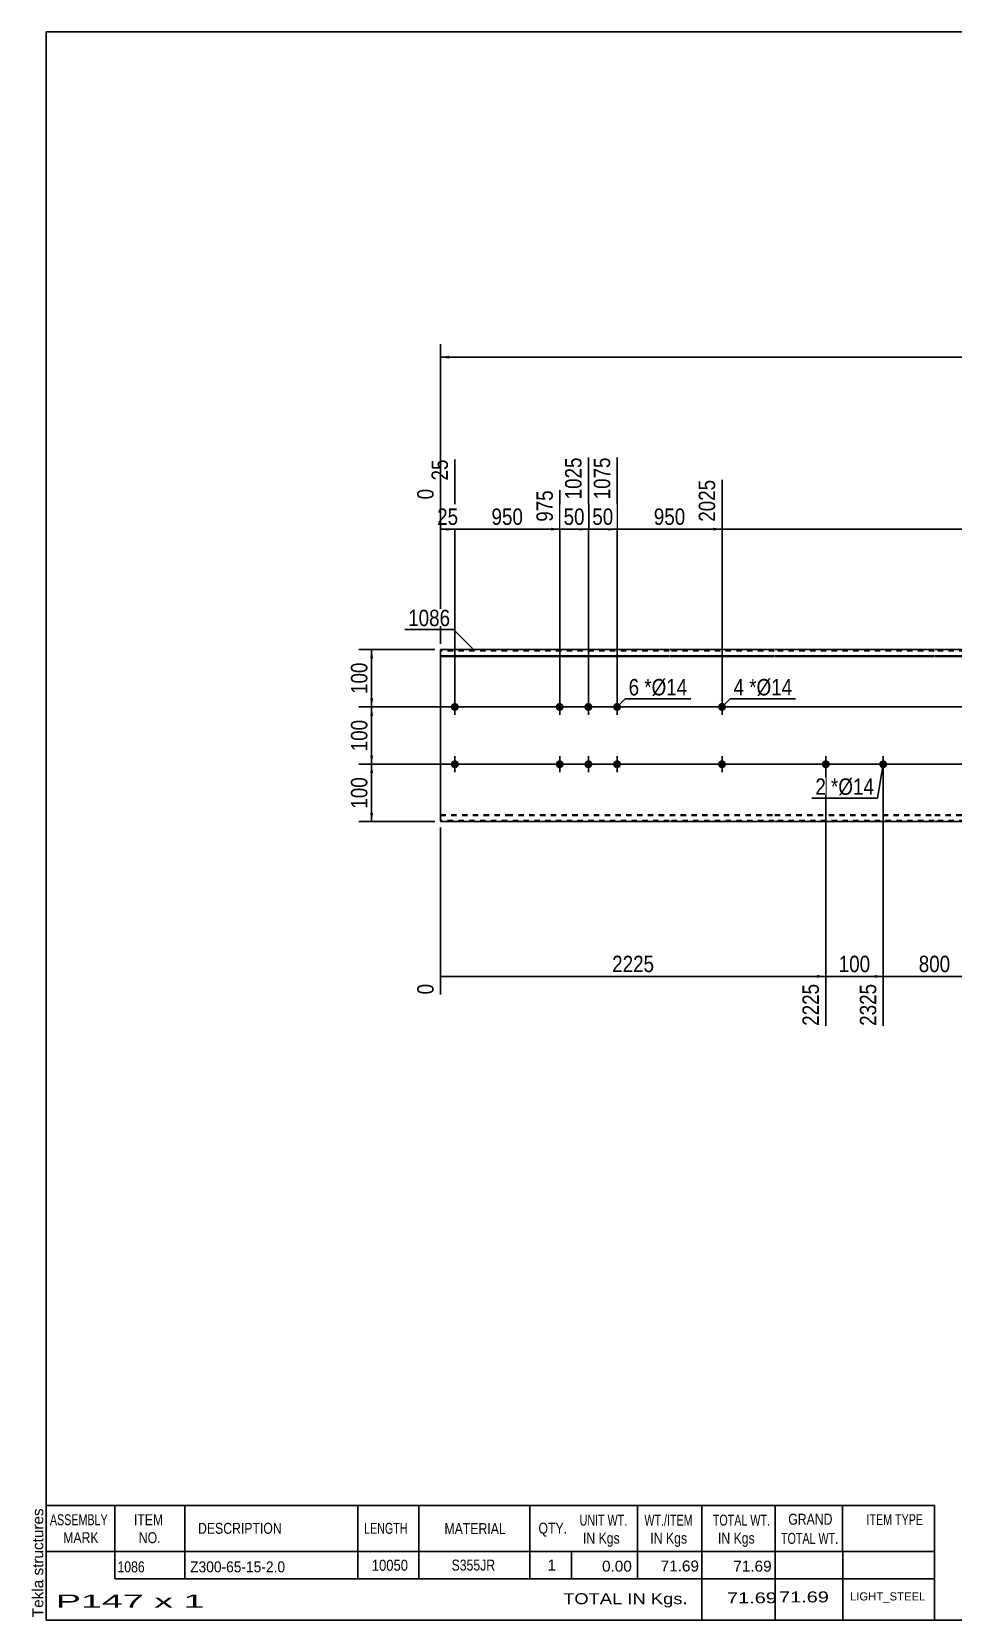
# Model space of a CAD drawing. Header units: millimetres. Extents: x -71 to 331, y -154 to 123.
# Drawn here: x -71.3 to 89.4, y -154.3 to 122.8 of the extents above; entities that cross this region are included whole.
import ezdxf

# ---------------------------------------------------------------- set-up
doc = ezdxf.new("R2010")
doc.units = ezdxf.units.MM
doc.linetypes.add('DXK_LINE_DOT1', pattern=[1.8814, 0.9407, -0.9407])
doc.styles.add('Arial', font='ARIAL.TTF', dxfattribs={"height": 0.2})
doc.styles.add('Arial Narrow', font='ARIALN.TTF', dxfattribs={"height": 0.2})

# ---------------------------------------------------------------- blocks, each defined once
blk = doc.blocks.new('Unknown-629086318-1822')
at = {"color": 5, "linetype": 'Continuous'}
for p, q in [((331.25, 122.75), (-68.75, 122.75)), ((-68.75, 122.75), (-68.75, -154.25)), ((331.25, -154.25), (331.25, 122.75)), ((-68.75, -154.25), (331.25, -154.25))]:
    blk.add_line(p, q, dxfattribs=at)
at = {"color": 174, "linetype": 'Continuous', "style": 'Arial'}
blk.add_text('Tekla structures', height=1.9102, rotation=90, dxfattribs=at).set_placement((-69.25, -153.75))
blk = doc.blocks.new('Part-629086318-1218 - 1203')
at = {"color": 2, "linetype": 'Continuous'}
for p, q in [((0, 15), (0, -15)), ((11.6, 15), (0, 15)), ((0, 13.94), (11.6, 13.94)), ((39.89, 15), (11.7, 15)), ((11.7, 13.94), (39.89, 13.94)), ((58.18, 15), (39.99, 15)), ((39.99, 13.94), (58.18, 13.94)), ((86.08, 15), (58.28, 15)), ((58.28, 13.94), (86.08, 13.94)), ((113.98, 15), (86.18, 15)), ((86.18, 13.94), (113.98, 13.94)), ((141.88, 15), (114.08, 15)), ((114.08, 13.94), (141.88, 13.94)), ((159.38, 15), (141.98, 15)), ((141.98, 13.94), (159.38, 13.94)), ((187.28, 15), (159.48, 15)), ((159.48, 13.94), (187.28, 13.94)), ((215.18, 15), (187.38, 15)), ((187.38, 13.94), (215.18, 13.94)), ((233.48, 15), (215.28, 15)), ((215.28, 13.94), (233.48, 13.94)), ((261.77, 15), (233.58, 15)), ((233.58, 13.94), (261.77, 13.94)), ((273.47, 15), (261.87, 15)), ((261.87, 13.94), (273.47, 13.94)), ((273.47, 13.94), (273.47, 15)), ((273.47, -15), (273.47, 13.94)), ((0, 13.8), (11.6, 13.8)), ((11.7, 13.8), (39.89, 13.8)), ((39.99, 13.8), (58.18, 13.8)), ((58.28, 13.8), (86.08, 13.8)), ((86.18, 13.8), (113.98, 13.8)), ((114.08, 13.8), (141.88, 13.8)), ((141.98, 13.8), (159.38, 13.8)), ((159.48, 13.8), (187.28, 13.8)), ((187.38, 13.8), (215.18, 13.8)), ((215.28, 13.8), (233.48, 13.8)), ((233.58, 13.8), (261.77, 13.8)), ((261.87, 13.8), (273.47, 13.8)), ((11.6, -15), (0, -15)), ((39.89, -15), (11.7, -15)), ((58.18, -15), (39.99, -15)), ((86.08, -15), (58.28, -15)), ((113.98, -15), (86.18, -15)), ((141.88, -15), (114.08, -15)), ((159.38, -15), (141.98, -15)), ((187.28, -15), (159.48, -15)), ((215.18, -15), (187.38, -15)), ((233.48, -15), (215.28, -15)), ((261.77, -15), (233.58, -15)), ((273.47, -15), (261.87, -15))]:
    blk.add_line(p, q, dxfattribs=at)
at = {"color": 7, "linetype": 'DXK_LINE_DOT1'}
for p, q in [((11.6, 14.8), (0, 14.8)), ((39.89, 14.8), (11.7, 14.8)), ((58.18, 14.8), (39.99, 14.8)), ((86.08, 14.8), (58.28, 14.8)), ((113.98, 14.8), (86.18, 14.8)), ((141.88, 14.8), (114.08, 14.8)), ((159.38, 14.8), (141.98, 14.8)), ((187.28, 14.8), (159.48, 14.8)), ((215.18, 14.8), (187.38, 14.8)), ((233.48, 14.8), (215.28, 14.8)), ((261.77, 14.8), (233.58, 14.8)), ((273.47, 14.8), (261.87, 14.8)), ((0, -13.8), (11.6, -13.8)), ((11.7, -13.8), (39.89, -13.8)), ((39.99, -13.8), (58.18, -13.8)), ((58.28, -13.8), (86.08, -13.8)), ((86.18, -13.8), (113.98, -13.8)), ((114.08, -13.8), (141.88, -13.8)), ((141.98, -13.8), (159.38, -13.8)), ((159.48, -13.8), (187.28, -13.8)), ((187.38, -13.8), (215.18, -13.8)), ((215.28, -13.8), (233.48, -13.8)), ((233.58, -13.8), (261.77, -13.8)), ((261.87, -13.8), (273.47, -13.8)), ((0, -13.94), (11.6, -13.94)), ((11.6, -14.8), (0, -14.8)), ((11.7, -13.94), (39.89, -13.94)), ((39.89, -14.8), (11.7, -14.8)), ((39.99, -13.94), (58.18, -13.94)), ((58.18, -14.8), (39.99, -14.8)), ((58.28, -13.94), (86.08, -13.94)), ((86.08, -14.8), (58.28, -14.8)), ((86.18, -13.94), (113.98, -13.94)), ((113.98, -14.8), (86.18, -14.8)), ((114.08, -13.94), (141.88, -13.94)), ((141.88, -14.8), (114.08, -14.8)), ((141.98, -13.94), (159.38, -13.94)), ((159.38, -14.8), (141.98, -14.8)), ((159.48, -13.94), (187.28, -13.94)), ((187.28, -14.8), (159.48, -14.8)), ((187.38, -13.94), (215.18, -13.94)), ((215.18, -14.8), (187.38, -14.8)), ((215.28, -13.94), (233.48, -13.94)), ((233.48, -14.8), (215.28, -14.8)), ((233.58, -13.94), (261.77, -13.94)), ((261.77, -14.8), (233.58, -14.8)), ((261.87, -13.94), (273.47, -13.94)), ((273.47, -14.8), (261.87, -14.8))]:
    blk.add_line(p, q, dxfattribs=at)
blk = doc.blocks.new('Bolt-629086318-1219 - 1203')
at = {"linetype": 'Continuous'}
for points in [[(1.8, 5, -1), (3.2, 5, -1)], [(48.39, 5, -1), (49.79, 5, -1)]]:
    blk.add_hatch(color=3, dxfattribs=at).paths.add_polyline_path(points)
at = {"color": 3, "linetype": 'Continuous'}
for p, q in [((2.5, 3.6), (2.5, 6.4)), ((49.09, 3.6), (49.09, 6.4)), ((3.9, 5), (1.1, 5)), ((50.49, 5), (47.69, 5))]:
    blk.add_line(p, q, dxfattribs=at)
blk = doc.blocks.new('Bolt-629086318-1220 - 1203')
at = {"linetype": 'Continuous'}
for points in [[(20.09, 5, -1), (21.49, 5, -1)], [(25.09, 5, -1), (26.49, 5, -1)], [(30.09, 5, -1), (31.49, 5, -1)], [(20.09, -5, -1), (21.49, -5, -1)], [(25.09, -5, -1), (26.49, -5, -1)], [(30.09, -5, -1), (31.49, -5, -1)]]:
    blk.add_hatch(color=3, dxfattribs=at).paths.add_polyline_path(points)
at = {"color": 3, "linetype": 'Continuous'}
for p, q in [((20.79, 3.6), (20.79, 6.4)), ((25.79, 3.6), (25.79, 6.4)), ((30.79, 3.6), (30.79, 6.4)), ((19.39, 5), (22.19, 5)), ((24.39, 5), (27.19, 5)), ((29.39, 5), (32.19, 5)), ((19.39, -5), (22.19, -5)), ((20.79, -6.4), (20.79, -3.6)), ((24.39, -5), (27.19, -5)), ((25.79, -6.4), (25.79, -3.6)), ((29.39, -5), (32.19, -5)), ((30.79, -6.4), (30.79, -3.6))]:
    blk.add_line(p, q, dxfattribs=at)
blk = doc.blocks.new('Bolt-629086318-1221 - 1203')
at = {"linetype": 'Continuous'}
for points in [[(1.8, -5, -1), (3.2, -5, -1)], [(48.39, -5, -1), (49.79, -5, -1)]]:
    blk.add_hatch(color=3, dxfattribs=at).paths.add_polyline_path(points)
at = {"color": 3, "linetype": 'Continuous'}
for p, q in [((3.9, -5), (1.1, -5)), ((2.5, -6.4), (2.5, -3.6)), ((50.49, -5), (47.69, -5)), ((49.09, -6.4), (49.09, -3.6))]:
    blk.add_line(p, q, dxfattribs=at)
blk = doc.blocks.new('Bolt-629086318-1230 - 1203')
at = {"linetype": 'Continuous'}
for points in [[(67.18, -4.3, -1), (67.18, -5.7, -1)], [(77.18, -4.3, -1), (77.18, -5.7, -1)]]:
    blk.add_hatch(color=3, dxfattribs=at).paths.add_polyline_path(points)
at = {"color": 3, "linetype": 'Continuous'}
for p, q in [((65.78, -5), (68.58, -5)), ((67.18, -6.4), (67.18, -3.6)), ((75.78, -5), (78.58, -5)), ((77.18, -6.4), (77.18, -3.6))]:
    blk.add_line(p, q, dxfattribs=at)
blk = doc.blocks.new('StraightDimension-629086318-1336 - 1203')
at = {"linetype": 'Continuous'}
blk.add_hatch(color=7, dxfattribs=at).paths.add_polyline_path([(65.68, -41.75), (67.18, -42), (65.68, -42.25)])
at = {"color": 7, "linetype": 'Continuous'}
for p, q in [((67.18, -6), (67.18, -50.61)), ((0, -16), (0, -45.13)), ((0, -42), (67.18, -42))]:
    blk.add_line(p, q, dxfattribs=at)
at = {"color": 0}
blk.add_wipeout([(37.85, -41.85), (37.85, -37.65), (29.34, -37.65), (29.34, -41.85)], dxfattribs=at)
at = {"color": 0, "linetype": 'Continuous'}
for points in [[(-0.6, -42.7), (-4.8, -42.7), (-4.8, -45.73), (-0.6, -45.73)], [(66.58, -42.7), (62.38, -42.7), (62.38, -51.21), (66.58, -51.21)]]:
    blk.add_wipeout(points, dxfattribs=at)
at = {"color": 3, "style": 'Arial Narrow'}
blk.add_text('2225', height=2.863, dxfattribs=at).set_placement((29.94, -41.25))
at = {"color": 3, "linetype": 'Continuous', "style": 'Arial Narrow'}
for s, height, p in [('0', 2.86, (-1.2, -45.13)), ('2225', 2.863, (65.98, -50.61))]:
    blk.add_text(s, height=height, rotation=90.0002, dxfattribs=at).set_placement(p)
blk = doc.blocks.new('StraightDimension-629086318-1279 - 1203')
at = {"linetype": 'Continuous'}
blk.add_hatch(color=7, dxfattribs=at).paths.add_polyline_path([(19.29, 36.25), (20.79, 36), (19.29, 35.75)])
at = {"color": 7, "linetype": 'Continuous'}
for p, q in [((2.5, 6), (2.5, 48.16)), ((20.79, 6), (20.79, 42.78)), ((2.5, 36), (20.79, 36))]:
    blk.add_line(p, q, dxfattribs=at)
at = {"color": 0}
blk.add_wipeout([(14.99, 36.15), (14.99, 40.35), (8.3, 40.35), (8.3, 36.15)], dxfattribs=at)
at = {"color": 3, "style": 'Arial Narrow'}
blk.add_text('950', height=2.863, dxfattribs=at).set_placement((8.9, 36.75))
at = {"color": 0, "linetype": 'Continuous'}
blk.add_wipeout([(20.19, 43.38), (15.99, 43.38), (15.99, 36.7), (20.19, 36.7)], dxfattribs=at)
at = {"color": 3, "linetype": 'Continuous', "style": 'Arial Narrow'}
blk.add_text('975', height=2.863, rotation=90.0002, dxfattribs=at).set_placement((19.59, 37.3))
blk = doc.blocks.new('StraightDimension-629086318-1280 - 1203')
at = {"linetype": 'Continuous'}
blk.add_hatch(color=7, dxfattribs=at).paths.add_polyline_path([(1, 36.25), (2.5, 36), (1, 35.75)])
at = {"color": 7, "linetype": 'Continuous'}
for p, q in [((2.5, 6), (2.5, 48.16)), ((0, 16), (0, 43.03)), ((0, 36), (2.5, 36))]:
    blk.add_line(p, q, dxfattribs=at)
at = {"color": 0, "linetype": 'Continuous'}
blk.add_wipeout([(1.9, 48.76), (-2.3, 48.76), (-2.3, 43.9), (1.9, 43.9)], dxfattribs=at)
at = {"color": 0}
blk.add_wipeout([(3.68, 36.15), (3.68, 40.35), (-1.18, 40.35), (-1.18, 36.15)], dxfattribs=at)
at = {"color": 0, "linetype": 'Continuous'}
blk.add_wipeout([(-0.6, 43.63), (-4.8, 43.63), (-4.8, 40.6), (-0.6, 40.6)], dxfattribs=at)
at = {"color": 3, "linetype": 'Continuous', "style": 'Arial Narrow'}
for s, height, p in [('25', 2.863, (1.3, 44.5)), ('0', 2.86, (-1.2, 41.2))]:
    blk.add_text(s, height=height, rotation=90.0002, dxfattribs=at).set_placement(p)
at = {"color": 3, "style": 'Arial Narrow'}
blk.add_text('25', height=2.863, dxfattribs=at).set_placement((-0.58, 36.75))
blk = doc.blocks.new('StraightDimension-629086318-1275 - 1203')
at = {"linetype": 'Continuous'}
blk.add_hatch(color=7, dxfattribs=at).paths.add_polyline_path([(149.18, 36.25), (150.68, 36), (149.18, 35.75)])
at = {"color": 7, "linetype": 'Continuous'}
for p, q in [((49.09, 6), (49.09, 44.61)), ((150.68, 6), (150.68, 44.61)), ((49.09, 36), (150.68, 36))]:
    blk.add_line(p, q, dxfattribs=at)
at = {"color": 0, "linetype": 'Continuous'}
blk.add_wipeout([(150.08, 45.21), (145.88, 45.21), (145.88, 36.7), (150.08, 36.7)], dxfattribs=at)
at = {"color": 0}
blk.add_wipeout([(104.14, 36.15), (104.14, 40.35), (95.63, 40.35), (95.63, 36.15)], dxfattribs=at)
at = {"color": 3, "linetype": 'Continuous', "style": 'Arial Narrow'}
blk.add_text('5025', height=2.863, rotation=90.0002, dxfattribs=at).set_placement((149.48, 37.3))
at = {"color": 3, "style": 'Arial Narrow'}
blk.add_text('3000', height=2.863, dxfattribs=at).set_placement((96.23, 36.75))
blk = doc.blocks.new('StraightDimension-629086318-1276 - 1203')
at = {"linetype": 'Continuous'}
blk.add_hatch(color=7, dxfattribs=at).paths.add_polyline_path([(47.59, 36.25), (49.09, 36), (47.59, 35.75)])
at = {"color": 7, "linetype": 'Continuous'}
for p, q in [((30.79, 6), (30.79, 48.51)), ((49.09, 6), (49.09, 44.61)), ((30.79, 36), (49.09, 36))]:
    blk.add_line(p, q, dxfattribs=at)
at = {"color": 0}
blk.add_wipeout([(43.28, 36.15), (43.28, 40.35), (36.6, 40.35), (36.6, 36.15)], dxfattribs=at)
at = {"color": 3, "style": 'Arial Narrow'}
blk.add_text('950', height=2.863, dxfattribs=at).set_placement((37.2, 36.75))
at = {"color": 0, "linetype": 'Continuous'}
blk.add_wipeout([(48.49, 45.21), (44.29, 45.21), (44.29, 36.7), (48.49, 36.7)], dxfattribs=at)
at = {"color": 3, "linetype": 'Continuous', "style": 'Arial Narrow'}
blk.add_text('2025', height=2.863, rotation=90.0002, dxfattribs=at).set_placement((47.89, 37.3))
blk = doc.blocks.new('StraightDimension-629086318-1334 - 1203')
at = {"linetype": 'Continuous'}
blk.add_hatch(color=7, dxfattribs=at).paths.add_polyline_path([(93.58, -41.75), (95.08, -42), (93.58, -42.25)])
at = {"color": 7, "linetype": 'Continuous'}
for p, q in [((77.18, -6), (77.18, -50.61)), ((95.08, -6), (95.08, -50.61)), ((77.18, -42), (95.08, -42))]:
    blk.add_line(p, q, dxfattribs=at)
at = {"color": 0}
blk.add_wipeout([(89.48, -41.85), (89.48, -37.65), (82.79, -37.65), (82.79, -41.85)], dxfattribs=at)
at = {"color": 3, "style": 'Arial Narrow'}
blk.add_text('800', height=2.863, dxfattribs=at).set_placement((83.39, -41.25))
at = {"color": 0, "linetype": 'Continuous'}
blk.add_wipeout([(94.48, -42.7), (90.28, -42.7), (90.28, -51.21), (94.48, -51.21)], dxfattribs=at)
at = {"color": 3, "linetype": 'Continuous', "style": 'Arial Narrow'}
blk.add_text('3125', height=2.863, rotation=90.0002, dxfattribs=at).set_placement((93.88, -50.61))
blk = doc.blocks.new('StraightDimension-629086318-1277 - 1203')
at = {"linetype": 'Continuous'}
blk.add_hatch(color=7, dxfattribs=at).paths.add_polyline_path([(29.29, 36.25), (30.79, 36), (29.29, 35.75)])
at = {"color": 7, "linetype": 'Continuous'}
for p, q in [((25.79, 6), (25.79, 48.51)), ((30.79, 6), (30.79, 48.51)), ((25.79, 36), (30.79, 36))]:
    blk.add_line(p, q, dxfattribs=at)
at = {"color": 0}
blk.add_wipeout([(30.72, 36.15), (30.72, 40.35), (25.87, 40.35), (25.87, 36.15)], dxfattribs=at)
at = {"color": 0, "linetype": 'Continuous'}
blk.add_wipeout([(30.19, 49.11), (25.99, 49.11), (25.99, 40.6), (30.19, 40.6)], dxfattribs=at)
at = {"color": 3, "linetype": 'Continuous', "style": 'Arial Narrow'}
blk.add_text('1075', height=2.863, rotation=90.0002, dxfattribs=at).set_placement((29.59, 41.2))
at = {"color": 3, "style": 'Arial Narrow'}
blk.add_text('50', height=2.863, dxfattribs=at).set_placement((26.47, 36.75))
blk = doc.blocks.new('StraightDimension-629086318-1278 - 1203')
at = {"linetype": 'Continuous'}
blk.add_hatch(color=7, dxfattribs=at).paths.add_polyline_path([(24.29, 36.25), (25.79, 36), (24.29, 35.75)])
at = {"color": 7, "linetype": 'Continuous'}
for p, q in [((25.79, 6), (25.79, 48.51)), ((20.79, 6), (20.79, 42.78)), ((20.79, 36), (25.79, 36))]:
    blk.add_line(p, q, dxfattribs=at)
at = {"color": 0}
blk.add_wipeout([(25.72, 36.15), (25.72, 40.35), (20.87, 40.35), (20.87, 36.15)], dxfattribs=at)
at = {"color": 0, "linetype": 'Continuous'}
blk.add_wipeout([(25.19, 49.11), (20.99, 49.11), (20.99, 40.6), (25.19, 40.6)], dxfattribs=at)
at = {"color": 3, "linetype": 'Continuous', "style": 'Arial Narrow'}
blk.add_text('1025', height=2.863, rotation=90.0002, dxfattribs=at).set_placement((24.59, 41.2))
at = {"color": 3, "style": 'Arial Narrow'}
blk.add_text('50', height=2.863, dxfattribs=at).set_placement((21.47, 36.75))
blk = doc.blocks.new('StraightDimension-629086318-1335 - 1203')
at = {"linetype": 'Continuous'}
blk.add_hatch(color=7, dxfattribs=at).paths.add_polyline_path([(75.68, -41.75), (77.18, -42), (75.68, -42.25)])
at = {"color": 7, "linetype": 'Continuous'}
for p, q in [((67.18, -6), (67.18, -50.61)), ((77.18, -6), (77.18, -50.61)), ((67.18, -42), (77.18, -42))]:
    blk.add_line(p, q, dxfattribs=at)
at = {"color": 0}
blk.add_wipeout([(75.53, -41.85), (75.53, -37.65), (68.84, -37.65), (68.84, -41.85)], dxfattribs=at)
at = {"color": 3, "style": 'Arial Narrow'}
blk.add_text('100', height=2.863, dxfattribs=at).set_placement((69.44, -41.25))
at = {"color": 0, "linetype": 'Continuous'}
blk.add_wipeout([(76.58, -42.7), (72.38, -42.7), (72.38, -51.21), (76.58, -51.21)], dxfattribs=at)
at = {"color": 3, "linetype": 'Continuous', "style": 'Arial Narrow'}
blk.add_text('2325', height=2.863, rotation=90.0002, dxfattribs=at).set_placement((75.98, -50.61))
blk = doc.blocks.new('StraightDimension-629086318-1370 - 1203')
at = {"linetype": 'Continuous'}
for points in [[(-12.25, 13.5), (-12, 15), (-11.75, 13.5)], [(-11.75, 6.5), (-12, 5), (-12.25, 6.5)]]:
    blk.add_hatch(color=7, dxfattribs=at).paths.add_polyline_path(points)
at = {"color": 7, "linetype": 'Continuous'}
for p, q in [((-1, 15), (-14.25, 15)), ((-12, 5), (-12, 15)), ((223.38, 5), (-14.25, 5))]:
    blk.add_line(p, q, dxfattribs=at)
at = {"color": 0}
blk.add_wipeout([(-12.15, 13.34), (-16.35, 13.34), (-16.35, 6.66), (-12.15, 6.66)], dxfattribs=at)
at = {"color": 3, "style": 'Arial Narrow'}
blk.add_text('100', height=2.863, rotation=90.0002, dxfattribs=at).set_placement((-12.75, 7.26))
blk = doc.blocks.new('StraightDimension-629086318-1371 - 1203')
at = {"linetype": 'Continuous'}
for points in [[(-12.25, 3.5), (-12, 5), (-11.75, 3.5)], [(-11.75, -3.5), (-12, -5), (-12.25, -3.5)]]:
    blk.add_hatch(color=7, dxfattribs=at).paths.add_polyline_path(points)
at = {"color": 7, "linetype": 'Continuous'}
for p, q in [((223.38, 5), (-14.25, 5)), ((-12, -5), (-12, 5)), ((223.38, -5), (-14.25, -5))]:
    blk.add_line(p, q, dxfattribs=at)
at = {"color": 0}
blk.add_wipeout([(-12.15, 3.34), (-16.35, 3.34), (-16.35, -3.34), (-12.15, -3.34)], dxfattribs=at)
at = {"color": 3, "style": 'Arial Narrow'}
blk.add_text('100', height=2.863, rotation=90.0002, dxfattribs=at).set_placement((-12.75, -2.74))
blk = doc.blocks.new('StraightDimension-629086318-1372 - 1203')
at = {"linetype": 'Continuous'}
for points in [[(-12.25, -6.5), (-12, -5), (-11.75, -6.5)], [(-11.75, -13.5), (-12, -15), (-12.25, -13.5)]]:
    blk.add_hatch(color=7, dxfattribs=at).paths.add_polyline_path(points)
at = {"color": 7, "linetype": 'Continuous'}
for p, q in [((223.38, -5), (-14.25, -5)), ((-12, -15), (-12, -5)), ((-1, -15), (-14.25, -15))]:
    blk.add_line(p, q, dxfattribs=at)
at = {"color": 0}
blk.add_wipeout([(-12.15, -6.66), (-16.35, -6.66), (-16.35, -13.34), (-12.15, -13.34)], dxfattribs=at)
at = {"color": 3, "style": 'Arial Narrow'}
blk.add_text('100', height=2.863, rotation=90.0002, dxfattribs=at).set_placement((-12.75, -12.74))
blk = doc.blocks.new('StraightDimension-629086318-1402 - 1203')
at = {"linetype": 'Continuous'}
for points in [[(1.5, 65.75), (0, 66), (1.5, 66.25)], [(271.97, 66.25), (273.47, 66), (271.97, 65.75)]]:
    blk.add_hatch(color=7, dxfattribs=at).paths.add_polyline_path(points)
at = {"color": 7, "linetype": 'Continuous'}
for p, q in [((0, 16), (0, 68.25)), ((273.47, 16), (273.47, 68.25)), ((0, 66), (273.47, 66))]:
    blk.add_line(p, q, dxfattribs=at)
at = {"color": 0}
blk.add_wipeout([(141.91, 66.15), (141.91, 70.35), (131.56, 70.35), (131.56, 66.15)], dxfattribs=at)
at = {"color": 3, "style": 'Arial Narrow'}
blk.add_text('10050', height=2.863, dxfattribs=at).set_placement((132.16, 66.75))
blk = doc.blocks.new('CBS_BOM-629086318-1885')
at = {"color": 7, "linetype": 'Continuous'}
for p, q in [((-68.78, -142.28), (-68.78, -134.28)), ((-68.78, -134.28), (86.14, -134.28)), ((-56.78, -142.28), (-56.78, -134.28)), ((-44.59, -142.28), (-44.59, -134.28)), ((-14.43, -142.28), (-14.43, -134.28)), ((-3.75, -142.28), (-3.75, -134.28)), ((15.57, -142.28), (15.57, -134.28)), ((34.37, -142.28), (34.37, -134.28)), ((45.58, -142.28), (45.58, -134.28)), ((58.37, -142.28), (58.37, -134.28)), ((70.12, -142.28), (70.12, -134.28)), ((86.14, -134.29), (86.14, -142.27)), ((-68.78, -142.28), (86.14, -142.28)), ((-68.78, -147.08), (-68.78, -142.28)), ((-56.78, -147.08), (-56.78, -142.28)), ((-44.59, -147.08), (-44.59, -142.28)), ((-14.43, -147.08), (-14.43, -142.28)), ((-3.75, -147.08), (-3.75, -142.28)), ((15.57, -147.08), (15.57, -142.28)), ((22.83, -147.08), (22.83, -142.28)), ((34.37, -147.08), (34.37, -142.28)), ((45.58, -147.08), (45.58, -142.28)), ((58.37, -147.08), (58.37, -142.28)), ((70.14, -147.08), (70.14, -142.28)), ((86.14, -142.28), (86.14, -147.08)), ((-68.78, -154.28), (-68.78, -147.1)), ((-56.78, -147.08), (86.14, -147.08)), ((45.58, -154.28), (45.58, -147.1)), ((58.37, -154.28), (58.37, -147.1)), ((70.18, -154.28), (70.18, -147.1)), ((86.14, -147.08), (86.14, -154.28)), ((-68.78, -154.28), (86.14, -154.28))]:
    blk.add_line(p, q, dxfattribs=at)
at = {"color": 3, "linetype": 'Continuous', "style": 'Arial'}
for s, height, width, p in [('GRAND', 1.91, 0.8, (60.64, -137.62)), ('ASSEMBLY', 1.91, 0.7, (-68.1, -137.71)), ('ITEM', 1.91, 0.8, (-53.45, -137.71)), ('DESCRIPTION', 1.9102, 0.8, (-42.27, -139.21)), ('LENGTH', 1.91, 0.7, (-13.32, -139.21)), ('MATERIAL', 1.91, 0.8, (0.7, -139.26)), ('QTY.', 1.91, 0.8, (17.09, -139.18)), ('UNIT WT.', 1.91, 0.7, (24.26, -137.78)), ('WT./ITEM', 1.91, 0.7, (35.55, -137.78)), ('TOTAL WT.', 1.91, 0.7, (47.49, -137.78)), ('ITEM TYPE', 1.91, 0.7, (74.28, -137.7)), ('MARK', 1.91, 0.8, (-65.78, -140.84)), ('NO.', 1.91, 0.8, (-52.6, -140.84)), ('IN Kgs', 1.91, 0.8, (24.84, -140.92)), ('IN Kgs', 1.91, 0.8, (36.59, -140.92)), ('IN Kgs', 1.91, 0.8, (48.38, -140.92)), ('TOTAL WT.', 1.91, 0.7, (59.38, -140.96))]:
    blk.add_text(s, height=height, dxfattribs=dict(at, width=width)).set_placement(p)
at = {"color": 7, "linetype": 'Continuous', "style": 'Arial'}
for s, height, width, p in [('1086', 1.91, 0.8, (-56.32, -145.93)), ('Z300-65-15-2.0', 1.9102, 0.9, (-43.65, -145.93)), ('10050', 1.91, 0.85, (-11.97, -145.65)), ('S355JR', 1.91, 0.8, (1.94, -145.62))]:
    blk.add_text(s, height=height, dxfattribs=dict(at, width=width)).set_placement(p)
for s, p in [('1', (18.66, -145.62)), ('0.00', (28.17, -145.81)), ('71.69', (38.39, -145.78)), ('71.69', (51.06, -145.81))]:
    blk.add_text(s, height=1.91, dxfattribs=at).set_placement(p)
at = {"color": 6, "linetype": 'Continuous', "style": 'Arial'}
for s, height, width, p in [('TOTAL IN Kgs.', 1.9102, 1.2, (21.38, -151.48)), ('71.69', 1.91, 1.3, (49.97, -151.33)), ('71.69', 1.91, 1.3, (59.04, -151.17)), ('P147 x 1', 2.292, 2.05, (-67.06, -152.09))]:
    blk.add_text(s, height=height, dxfattribs=dict(at, width=width)).set_placement(p)
blk.add_text('LIGHT_STEEL', height=1.4135, dxfattribs=at).set_placement((71.39, -150.83))
blk = doc.blocks.new('Mark-629086318-1431 - 1203')
at = {"color": 0}
blk.add_wipeout([(67.19, -10.33), (67.19, -7.33), (65.37, -7.33), (65.37, -10.33)], dxfattribs=at)
blk.add_wipeout([(67.19, -10.33), (67.19, -7.33), (65.37, -7.33), (65.37, -10.33)], dxfattribs=at)
blk.add_wipeout([(69.37, -10.33), (69.37, -7.33), (68.09, -7.33), (68.09, -10.33)], dxfattribs=at)
blk.add_wipeout([(69.37, -10.33), (69.37, -7.33), (68.09, -7.33), (68.09, -10.33)], dxfattribs=at)
at = {"color": 3, "style": 'Arial Narrow'}
blk.add_text('2', height=2.86, dxfattribs=at).set_placement((65.37, -10.33))
at = {"color": 0}
blk.add_wipeout([(75.58, -10.33), (75.58, -7.33), (69.37, -7.33), (69.37, -10.33)], dxfattribs=at)
blk.add_wipeout([(75.58, -10.33), (75.58, -7.33), (69.37, -7.33), (69.37, -10.33)], dxfattribs=at)
at = {"color": 7, "linetype": 'Continuous'}
for p in [(77.18, -5), (64.77, -10.93)]:
    blk.add_line(p, (76.18, -10.93), dxfattribs=at)
at = {"color": 3, "style": 'Arial Narrow'}
for s, height, p in [('*', 2.86, (68.09, -10.33)), ('Ø14', 2.863, (69.37, -10.33))]:
    blk.add_text(s, height=height, dxfattribs=at).set_placement(p)
blk = doc.blocks.new('Mark-629086318-1405 - 1203')
at = {"color": 0}
blk.add_wipeout([(1.69, 19.09), (1.69, 22.09), (-5.63, 22.09), (-5.63, 19.09)], dxfattribs=at)
blk.add_wipeout([(1.69, 19.09), (1.69, 22.09), (-5.63, 22.09), (-5.63, 19.09)], dxfattribs=at)
at = {"color": 7, "linetype": 'Continuous'}
for p in [(-6.23, 18.49), (5.82, 14.95)]:
    blk.add_line(p, (2.29, 18.49), dxfattribs=at)
at = {"color": 3, "style": 'Arial Narrow'}
blk.add_text('1086', height=2.863, dxfattribs=at).set_placement((-5.63, 19.09))
blk = doc.blocks.new('MarkSet-629086318-1416 - 1203')
at = {"color": 0}
blk.add_wipeout([(52.93, 7.01), (52.93, 10.01), (51.1, 10.01), (51.1, 7.01)], dxfattribs=at)
blk.add_wipeout([(52.93, 7.01), (52.93, 10.01), (51.1, 10.01), (51.1, 7.01)], dxfattribs=at)
at = {"color": 7, "linetype": 'Continuous'}
blk.add_line((49.09, 5), (50.5, 6.41), dxfattribs=at)
at = {"color": 0}
blk.add_wipeout([(55.11, 7.01), (55.11, 10.01), (53.83, 10.01), (53.83, 7.01)], dxfattribs=at)
blk.add_wipeout([(55.11, 7.01), (55.11, 10.01), (53.83, 10.01), (53.83, 7.01)], dxfattribs=at)
at = {"color": 3, "style": 'Arial Narrow'}
blk.add_text('4', height=2.86, dxfattribs=at).set_placement((51.1, 7.01))
at = {"color": 0}
blk.add_wipeout([(61.32, 7.01), (61.32, 10.01), (55.11, 10.01), (55.11, 7.01)], dxfattribs=at)
blk.add_wipeout([(61.32, 7.01), (61.32, 10.01), (55.11, 10.01), (55.11, 7.01)], dxfattribs=at)
at = {"color": 7, "linetype": 'Continuous'}
blk.add_line((50.5, 6.41), (61.92, 6.41), dxfattribs=at)
at = {"color": 3, "style": 'Arial Narrow'}
for s, height, p in [('*', 2.86, (53.83, 7.01)), ('Ø14', 2.863, (55.11, 7.01))]:
    blk.add_text(s, height=height, dxfattribs=at).set_placement(p)
blk = doc.blocks.new('Mark-629086318-1424 - 1203')
at = {"color": 0}
blk.add_wipeout([(34.64, 7.01), (34.64, 10.01), (32.81, 10.01), (32.81, 7.01)], dxfattribs=at)
blk.add_wipeout([(34.64, 7.01), (34.64, 10.01), (32.81, 10.01), (32.81, 7.01)], dxfattribs=at)
at = {"color": 7, "linetype": 'Continuous'}
blk.add_line((30.79, 5), (32.21, 6.41), dxfattribs=at)
at = {"color": 0}
blk.add_wipeout([(36.81, 7.01), (36.81, 10.01), (35.54, 10.01), (35.54, 7.01)], dxfattribs=at)
blk.add_wipeout([(36.81, 7.01), (36.81, 10.01), (35.54, 10.01), (35.54, 7.01)], dxfattribs=at)
at = {"color": 3, "style": 'Arial Narrow'}
blk.add_text('6', height=2.86, dxfattribs=at).set_placement((32.81, 7.01))
at = {"color": 0}
blk.add_wipeout([(43.03, 7.01), (43.03, 10.01), (36.81, 10.01), (36.81, 7.01)], dxfattribs=at)
blk.add_wipeout([(43.03, 7.01), (43.03, 10.01), (36.81, 10.01), (36.81, 7.01)], dxfattribs=at)
at = {"color": 7, "linetype": 'Continuous'}
blk.add_line((32.21, 6.41), (43.63, 6.41), dxfattribs=at)
at = {"color": 3, "style": 'Arial Narrow'}
for s, height, p in [('*', 2.86, (35.54, 7.01)), ('Ø14', 2.863, (36.81, 7.01))]:
    blk.add_text(s, height=height, dxfattribs=at).set_placement(p)

msp = doc.modelspace()

# ---------------------------------------------------------------- block references
for name in ['Unknown-629086318-1822', 'Part-629086318-1218 - 1203', 'Bolt-629086318-1219 - 1203', 'Bolt-629086318-1220 - 1203', 'Bolt-629086318-1221 - 1203', 'Bolt-629086318-1230 - 1203', 'CBS_BOM-629086318-1885']:
    msp.add_blockref(name, (0, 0))

# ---------------------------------------------------------------- next in the draw order: block references
for name in ['StraightDimension-629086318-1279 - 1203', 'StraightDimension-629086318-1275 - 1203', 'StraightDimension-629086318-1336 - 1203', 'StraightDimension-629086318-1334 - 1203']:
    msp.add_blockref(name, (0, 0))

# ---------------------------------------------------------------- next in the draw order: block references
for name in ['StraightDimension-629086318-1280 - 1203', 'StraightDimension-629086318-1276 - 1203', 'StraightDimension-629086318-1335 - 1203']:
    msp.add_blockref(name, (0, 0))

# ---------------------------------------------------------------- next in the draw order: block references
msp.add_blockref('StraightDimension-629086318-1277 - 1203', (0, 0))

# ---------------------------------------------------------------- next in the draw order: block references
msp.add_blockref('StraightDimension-629086318-1278 - 1203', (0, 0))

# ---------------------------------------------------------------- next in the draw order: block references
msp.add_blockref('StraightDimension-629086318-1370 - 1203', (0, 0))

# ---------------------------------------------------------------- next in the draw order: block references
for name in ['StraightDimension-629086318-1402 - 1203', 'StraightDimension-629086318-1371 - 1203']:
    msp.add_blockref(name, (0, 0))

# ---------------------------------------------------------------- next in the draw order: block references
for name in ['Mark-629086318-1405 - 1203', 'Mark-629086318-1424 - 1203', 'MarkSet-629086318-1416 - 1203', 'StraightDimension-629086318-1372 - 1203']:
    msp.add_blockref(name, (0, 0))

# ---------------------------------------------------------------- next in the draw order: block references
msp.add_blockref('Mark-629086318-1431 - 1203', (0, 0))

doc.saveas('drawing.dxf')
